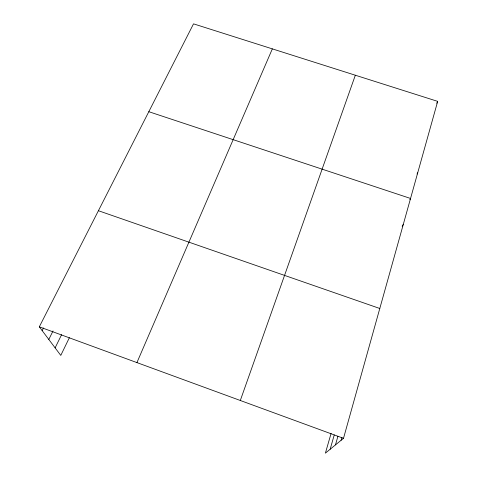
<?xml version="1.0" encoding="UTF-8"?>
<svg xmlns="http://www.w3.org/2000/svg" width="477" height="477" viewBox="0 0 477 477"><rect width="100%" height="100%" fill="white"/><g stroke="black" fill="none" stroke-linecap="round" stroke-linejoin="round"><path stroke-width="0.72" d="M331.098 433.366L325.392 453.15L343.506 438.309L437.683 101.368L193.525 23.85L39.317 326.823L60.782 355.407L69.362 337.716M341.103 440.277L341.896 437.445M335.474 444.886L337.895 436.348M330.156 449.251L334.246 434.935M240.313 400.489L355.335 75.223M136.929 362.598L272.343 48.875M55.117 347.864L61.611 334.645M48.803 339.451L53.036 330.96M42.149 330.597L43.49 327.949M436.723 103.241L437.683 101.368M417.035 174.016L417.721 172.787M409.868 199.63L410.548 198.462L148.812 111.696M402.183 226.223L403.303 224.363M98.411 210.715L379.793 308.488M39.317 326.823L343.506 438.309"/></g></svg>
